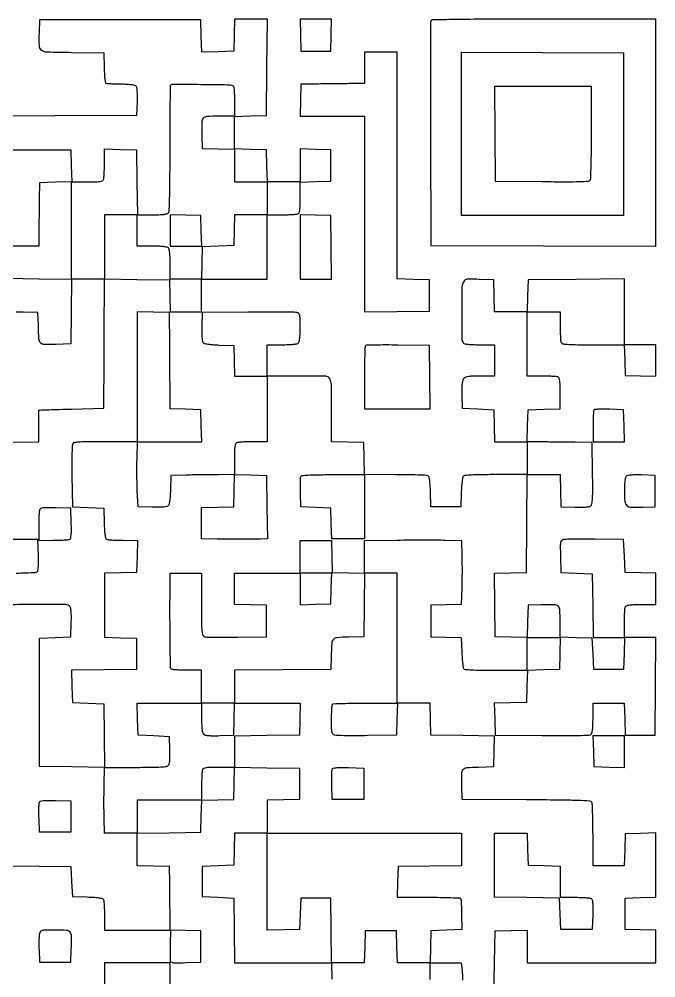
# Model space of a CAD drawing. Extents: x 179 to 1071, y 112 to 1107.
# Drawn here: x 645 to 1071, y 465 to 1107 of the extents above; entities that cross this region are included whole.
import ezdxf

# ---------------------------------------------------------------- set-up
doc = ezdxf.new("R2010")
doc.units = 0

msp = doc.modelspace()

# ---------------------------------------------------------------- linework, layer by layer
for points in [[(636.25, 823.769502), (658, 824.039005), (658, 834.519502, -0.002233), (658.018008, 838.551904, -0.003618), (658.073437, 841.980018, -0.000673), (658.148067, 844.994707, -0.221173), (658.25, 845.199707, -0.161135), (658.48009, 845.284872, -0.000127), (664.742188, 845.502398, -0.001379), (671.738752, 845.724348, -0.000841), (680, 845.949707), (701.5, 846.5), (701.707037, 879, 0.000071), (701.78945, 892.232384, 0.000077), (701.865878, 905.116666, 0.000072), (701.928098, 916.162474, 0.000375), (701.957037, 922.269502), (702, 933.039005), (723.75, 932.769502), (745.5, 932.5), (745.783832, 921.75), (746.067663, 911), (756.533832, 911), (767, 911), (767, 922), (767, 933), (789, 933), (811, 933), (811, 954.5), (811, 976), (820.418213, 976, 0.005951), (824.140776, 976.044305, 0.007831), (827.534475, 976.178303, 0.005915), (830.361889, 976.367894, 0.07203), (831.418213, 976.606989, 0.204941), (832.232062, 977.397244, 0.063222), (832.697172, 979.080782, 0.030449), (832.940347, 982.025624, 0.005378), (833, 987.572006), (833, 997.930034), (843.25, 998.215017), (853.5, 998.5), (853.5, 1009), (853.5, 1019.5), (843.25, 1019.784983), (833, 1020.069966), (833, 1009.034983), (833, 998), (822.033832, 998), (811.067663, 998), (810.783832, 1008.75), (810.5, 1019.5), (799.75, 1019.783832), (789, 1020.067663), (789, 1031), (789, 1041.932337), (799.75, 1042.216168), (810.5, 1042.5), (810.763853, 1074.75), (811.027706, 1107), (800.047685, 1107), (789.067663, 1107), (788.783832, 1096.25), (788.5, 1085.5), (777.784171, 1085.216515), (767.068343, 1084.93303), (766.784171, 1095.716515), (766.5, 1106.5), (712.5, 1106.5), (658.5, 1106.5), (658.204946, 1098, 0.017415), (658.206112, 1088.861975, 0.254171), (659.789178, 1086.177094, 0.129025), (663.474131, 1085.10305, 0.003568), (680.264071, 1084.769847), (701.5, 1084.5), (701.784983, 1074.25, 0.006812), (701.980646, 1069.528709, 0.02228), (702.291322, 1066.419638, 0.027717), (702.69946, 1064.401751, 0.322242), (703.284983, 1063.916191, 0.010346), (704.110401, 1063.876394, 0.000569), (706.698827, 1063.808182, 0.000882), (709.779163, 1063.735956, 0.000645), (713.200384, 1063.666191, -0.011402), (716.612386, 1063.523137, -0.015721), (719.665002, 1063.228735, -0.012309), (722.153788, 1062.846983, -0.153375), (722.990032, 1062.410352, -0.161811), (723.445581, 1061.500921, -0.016884), (723.710632, 1059.096092, -0.017654), (723.840387, 1055.910038, -0.009043), (723.789648, 1051.910352), (723.5, 1042.5), (668.75, 1042.241461), (614, 1041.982922)], [(636.690918, 1019.5), (658.095459, 1019.5), (679.5, 1019.5), (679.783485, 1008.784171), (680.06697, 998.068343), (669.283485, 997.784171), (658.5, 997.5), (658.347508, 986.5, 0.000324), (658.282022, 981.54442, 0.0002), (658.211168, 975.720313, 0.000201), (658.1458, 969.967406, 0.000362), (658.097508, 965.25), (658, 955), (647.5, 955), (637, 955)], [(636.5, 933.5), (658.269448, 933.230443), (680.038896, 932.960887), (679.769448, 911.230443), (679.5, 889.5), (669.277755, 889.215323, -0.012089), (661.474513, 889.186732, -0.207027), (659.198021, 890.227472, -0.170037), (658.167898, 892.685433, -0.007628), (657.75078, 902), (657.5, 910.5), (647.582645, 910.788231, 0.006827), (642.804805, 910.861823, 0.023663)], [(962.5, 453.5), (963, 475), (963.5, 496.5), (974.25, 496.783832), (985, 497.067663), (985, 486.033832), (985, 475), (1028, 475), (1071, 475), (1071, 485.965017), (1071, 496.930034), (1060.75, 497.215017), (1050.5, 497.5), (1050.5, 508), (1050.5, 518.5), (1060.75, 518.784983), (1071, 519.069966), (1071, 540.569966), (1071, 562.069966), (1060.75, 561.784983), (1050.5, 561.5), (1050.216168, 550.75), (1049.932337, 540), (1039.466168, 540), (1029, 540), (1028.984687, 560.75, 0.003536), (1028.921873, 568.792054, 0.005397), (1028.742699, 575.768677, 0.002132), (1028.499623, 581.732951, 0.130951), (1028.182399, 582.739112, 0.244093), (1027.013405, 583.417992, 0.003257), (1018.401526, 583.769545, 0.005775), (1005.888918, 584.054068, 0.001278), (984.447712, 584.239112), (941.5, 584.5), (941.234794, 593, -0.009562), (941.12709, 601.924927, -0.173783), (942.091798, 604.558068, -0.201105), (944.462376, 605.787903, -0.013461), (952.2603, 606.215131), (962.5, 606.5), (962.784762, 616.730011), (963.069525, 626.960022), (941.784762, 627.230011), (920.5, 627.5), (920.216168, 638.25), (919.932337, 649), (908.966168, 649), (898, 649), (898, 692.5), (898, 736), (887, 736), (876, 736), (876, 746.945873), (876, 757.891745), (897.75, 758.195873, -0.001862), (906.860755, 758.289328, -0.001702), (916.249639, 758.318703, -0.001701), (924.635598, 758.287869, -0.005553), (930.184942, 758.186947), (940.869884, 757.873894), (941.184942, 747.686947, -0.005157), (941.281955, 742.97927, -0.002808), (941.308982, 737.197728, -0.002798), (941.27055, 731.318506, -0.004437), (941.164784, 726.284042), (940.829568, 715.068085), (930.664784, 714.784042), (920.5, 714.5), (920.5, 704), (920.5, 693.5), (930.635047, 693.216286), (940.770094, 692.932572), (941.165045, 683.216286, 0.006939), (941.37307, 679.403346, 0.009567), (941.672816, 675.986972, 0.006634), (942.014306, 673.152843, 0.106433), (942.339015, 672.25, 0.232009), (943.370343, 671.606953, 0.011045), (947.547925, 671.274184, 0.011502), (953.814711, 671.05855, 0.002848), (964.092849, 671), (985.067663, 671), (984.783832, 660.25), (984.5, 649.5), (973.716515, 649.215829), (962.93303, 648.931657), (963.216515, 638.215829), (963.5, 627.5), (994.918359, 627.267281, 0.002091), (1009.346223, 627.220759, 0.006419), (1019.11775, 627.355572, 0.003837), (1026.268382, 627.600986, 0.164136), (1027.668359, 628.139726, 0.160753), (1028.29423, 629.139575, 0.029973), (1028.688325, 631.298099, 0.022543), (1028.929164, 634.478484, 0.007626), (1029, 639.122445), (1029, 649), (1039.466168, 649), (1049.932337, 649), (1050.216168, 638.25), (1050.5, 627.5), (1060.5, 627.5), (1070.5, 627.5), (1070.763664, 660.25), (1071.027329, 693), (1060.513664, 693), (1050, 693), (1050, 702.418213, -0.005951), (1050.044305, 706.140776, -0.007831), (1050.178303, 709.534475, -0.005915), (1050.367894, 712.361889, -0.07203), (1050.606989, 713.418213, -0.201158), (1051.381554, 714.227587, -0.0653), (1053.006334, 714.694689, -0.031643), (1055.836306, 714.939403, -0.005748), (1061.106989, 715), (1071, 715), (1071, 725.465017), (1071, 735.930034), (1060.75, 736.215017), (1050.5, 736.5), (1050, 747.5), (1049.5, 758.5), (1030.5, 758.743304, 0.002687), (1023.055092, 758.798632, 0.003774), (1016.410456, 758.762159, 0.00225), (1010.818407, 758.664082, 0.050589), (1009.216447, 758.465831, 0.133939), (1007.927754, 757.777605, 0.160853), (1007.277927, 756.573883, 0.047379), (1007.078989, 754.133952, 0.003276), (1007.216447, 747.222527), (1007.5, 736.5), (1018, 736), (1028.5, 735.5), (1028.769888, 714.25), (1029.039775, 693), (1039.553719, 693), (1050.067663, 693), (1049.783832, 682.25), (1049.5, 671.5), (1039.5, 671.5), (1029.5, 671.5), (1029, 682), (1028.5, 692.5), (1017.75, 692.783832), (1007, 693.067663), (1007, 703.51478, 0.013276), (1006.787704, 711.508732, 0.203493), (1005.601512, 713.935737, 0.179322), (1002.962804, 714.928401, 0.009911), (994, 714.795054), (985.5, 714.5), (985.215829, 703.716515), (984.931657, 692.93303), (974.215829, 693.216515), (963.5, 693.5), (963.230211, 714.715968), (962.960423, 735.931935), (973.730211, 736.215968), (984.5, 736.5), (984.763664, 769.25), (985.027329, 802), (995.979833, 802), (1006.932337, 802), (1007.216168, 791.25), (1007.5, 780.5), (1016.850715, 780.211141, 0.00912), (1020.925954, 780.159618, 0.018549), (1024.125691, 780.296298, 0.019837), (1026.510708, 780.582558, 0.134197), (1027.583448, 781.069255, 0.190072), (1028.310448, 782.392432, 0.018514), (1028.64388, 786.098731, 0.013401), (1028.798447, 792.065934, 0.002593), (1028.732733, 802.858114), (1028.5, 823.5), (1017, 823.655136, 0.000307), (1011.849361, 823.721451, 0.000196), (1005.857249, 823.792567, 0.000197), (999.980518, 823.857698, 0.000366), (995.216168, 823.905136), (984.932337, 824), (985.216168, 834.75), (985.5, 845.5), (996.25, 845.783832), (1007, 846.067663), (1007, 856.426843, 0.005377), (1006.940349, 861.973908, 0.030446), (1006.697178, 864.919034, 0.063217), (1006.232073, 866.602718, 0.20495), (1005.418213, 867.393011, 0.07203), (1004.361889, 867.632106, 0.005915), (1001.534475, 867.821697, 0.007831), (998.140776, 867.955695, 0.005951), (994.418213, 868), (985, 868), (985, 889.5), (985, 911), (996, 911), (1007, 911), (1007, 901.581787, 0.005951), (1007.044305, 897.859224, 0.007831), (1007.178303, 894.465525, 0.005915), (1007.367894, 891.638111, 0.07203), (1007.606989, 890.581787, 0.257153), (1008.653288, 889.69873, 0.031018), (1011.750502, 889.276234, 0.016281), (1017.270268, 889.049802, 0.00211), (1029.072006, 889), (1049.930034, 889), (1050.215017, 878.75), (1050.5, 868.5), (1060.75, 868.215017), (1071, 867.930034), (1071, 878.465017), (1071, 889), (1060.5, 889), (1050, 889), (1050, 911.013853), (1050, 933.027706), (1017.75, 932.763853), (985.5, 932.5), (985.216168, 921.75), (984.932337, 911), (974, 911), (963.067663, 911), (962.783832, 921.75), (962.5, 932.5), (952.739067, 932.786344, 0.00393), (946.447246, 932.921432, 0.053043), (944.158022, 932.709351, 0.154438), (942.927492, 932.029389, 0.099376), (942.052565, 930.638258, 0.087881), (941.182129, 926.063195, 0.003848), (941.100615, 909.764785, 0.002325), (941.224855, 892.852342, 0.171844), (942.161282, 890.305667, 0.163285), (943.144251, 889.697092, 0.028029), (945.335987, 889.310472, 0.0219), (948.531749, 889.071095, 0.007743), (953.122445, 889), (963, 889), (963, 878.5), (963, 868), (953.571429, 868, 0.007689), (948.828325, 867.927053, 0.027682), (945.81535, 867.666972, 0.044367), (943.818911, 867.199238, 0.117179), (942.577191, 866.434334, 0.115592), (941.811097, 865.199362, 0.050734), (941.381531, 863.311151, 0.029812), (941.200118, 860.421751, 0.007421), (941.255762, 855.684334), (941.5, 846.5), (952, 846), (962.5, 845.5), (962.783832, 834.75), (963.067663, 824), (974.033832, 824), (985, 824), (985, 813), (985, 802), (964.122445, 802, 0.002819), (953.697756, 801.941217, 0.01201), (947.473391, 801.721423, 0.013418), (943.41079, 801.370556, 0.193639), (942.162563, 800.695876, 0.131421), (941.722996, 799.740901, 0.010763), (941.312947, 797.000112, 0.013854), (940.980158, 793.65896, 0.010217), (940.790118, 789.945876), (940.5, 780.5), (930.5, 780.5), (920.5, 780.5), (920.211195, 790.464966, 0.00836), (920.012968, 794.800174, 0.019108), (919.684251, 798.055937, 0.01918), (919.262532, 800.411, 0.199883), (918.711195, 801.199653, 0.131274), (917.725462, 801.510053, 0.002055), (911.770414, 801.747767, 0.005297), (904.810968, 801.923128, 0.003465), (896.783832, 801.984687), (876.067663, 802), (875.783832, 812.75), (875.5, 823.5), (864.75, 823.783832), (854, 824.067663), (854, 845.466444, 0.003722), (853.873686, 862.435675, 0.130767), (852.806281, 866.219604, 0.252733), (850.055816, 867.870916, 0.017342), (840.661065, 867.97347, -0.003064), (836.416472, 867.898595, -0.001646), (831.180125, 867.855558, -0.001639), (825.840447, 867.846762, -0.002571), (821.25, 867.877856), (811, 868), (811, 878.5), (811, 889), (820.8, 889, 0.008695), (825.071747, 889.074295, 0.018472), (828.369558, 889.311224, 0.019349), (830.799696, 889.671932, 0.150969), (831.8, 890.2, 0.148968), (832.322517, 891.180477, 0.019972), (832.685351, 893.518882, 0.019094), (832.92447, 896.666907, 0.009407), (833, 900.680948, 0.004471), (832.948356, 906.456161, 0.05183), (832.674605, 908.699074, 0.153099), (832.006171, 909.842903, 0.125351), (830.75, 910.510829, 0.056753), (829.062835, 910.724393, 0.001078), (820.201563, 910.816298, 0.002607), (809.850965, 910.847365, 0.001741), (798, 910.779881), (767.5, 910.5), (767.215609, 900.900987, 0.007277), (767.145353, 896.237553, 0.02466), (767.293786, 893.198281, 0.036405), (767.639631, 891.194197, 0.159945), (768.269733, 890.191104, 0.130478), (769.244126, 889.740409, 0.01114), (771.989786, 889.321331, 0.01414), (775.338585, 888.98226, 0.010482), (779.054124, 888.790118), (788.5, 888.5), (788.784983, 878.25), (789.069966, 868), (800.034983, 868), (811, 868), (811, 846), (811, 824), (801.581787, 824, 0.005951), (797.859224, 823.955695, 0.007831), (794.465525, 823.821697, 0.005915), (791.638111, 823.632106, 0.07203), (790.581787, 823.393011, 0.205218), (789.76761, 822.601595, 0.063068), (789.30265, 820.913621, 0.030363), (789.059586, 817.960143, 0.005351), (789, 812.393011), (789, 802), (778.25, 801.953106, 0.001159), (773.373532, 801.920534, 0.000692), (767.573437, 801.860325, 0.000693), (761.797098, 801.784366, 0.001202), (757, 801.703106), (746.5, 801.5), (746.209882, 792.054124, -0.010482), (746.01774, 788.338585, -0.01414), (745.678669, 784.989786, -0.01114), (745.259591, 782.244126, -0.130478), (744.808896, 781.269733, -0.159945), (743.805803, 780.639631, -0.036405), (741.801719, 780.293786, -0.02466), (738.762447, 780.145353, -0.007277), (734.099013, 780.215609), (724.5, 780.5), (724, 791.456091, -0.005799), (723.830698, 796.432544, -0.003446), (723.738638, 802.36454, -0.003448), (723.728406, 808.281166, -0.005941), (723.812384, 813.206091), (724.124768, 824), (745.596216, 824), (767.067663, 824), (766.783832, 834.75), (766.5, 845.5), (756.25, 845.784983), (746, 846.069966), (745.924642, 856.284983, 0.000074), (745.884225, 861.655246, 0.000021), (745.820119, 869.961839, 0.000022), (745.747031, 879.327992, 0.000023), (745.674642, 888.5), (745.5, 910.5), (734.75, 910.783832), (724, 911.067663), (724, 867.533832), (724, 824), (713.25, 823.93983, -0.000972), (708.408234, 823.92214, -0.000602), (702.720312, 823.919258, -0.000604), (697.103595, 823.929953, -0.001088), (692.5, 823.954293, 0.007849), (688.576814, 823.921985, 0.010887), (685.064194, 823.761323, 0.007625), (682.155003, 823.520094, 0.121614), (681.22917, 823.192572, 0.226593), (680.573546, 822.10642, 0.012877), (680.285443, 818.093225, 0.012005), (680.150235, 811.921799, 0.002709), (680.22917, 801.428109), (680.5, 780.5), (691, 780), (701.5, 779.5), (701.788805, 769.535034, 0.00836), (701.987032, 765.199826, 0.019108), (702.315749, 761.944063, 0.01918), (702.737468, 759.589, 0.199883), (703.288805, 758.800347, 0.117316), (704.172694, 758.495069, 0.006928), (707.018212, 758.252233, 0.010144), (710.447742, 758.077209, 0.007284), (714.283832, 758.015313), (724.067663, 758), (723.783832, 747.25), (723.5, 736.5), (712.75, 736.216168), (702, 735.932337), (702, 714.5), (702, 693.067663), (712.75, 692.783832), (723.5, 692.5), (723.5, 682), (723.5, 671.5), (701.716367, 671.230404), (679.932734, 670.960808), (680.216367, 660.230404), (680.5, 649.5), (691, 649), (701.5, 648.5), (701.769945, 627.230442), (702.039889, 605.960884), (680.269945, 606.230442), (658.5, 606.5), (658.5, 649.5), (658.5, 692.5), (669, 693), (679.5, 693.5), (679.788859, 702.850715, 0.0092), (679.839317, 706.892929, 0.018162), (679.703774, 710.100102, 0.01892), (679.422258, 712.50783, 0.135443), (678.945365, 713.565831, 0.219608), (676.009759, 714.968425, 0.003851), (657.966731, 715.070657, 0.003862), (639.92799, 714.894597, 0.218529)], [(642.795385, 736.080276, 0.005579), (649.782697, 736.265966, 0.002275), (655.746261, 736.518234, 0.130371), (656.78684, 736.847098, 0.199716), (657.39767, 737.718899, 0.032047), (657.720814, 739.81657, 0.022682), (657.861053, 743.044422, 0.006397), (657.78684, 748.081786), (657.5, 758.5), (638.104009, 758.669743, 0.004381)], [(637, 540.039775), (658.25, 539.769888), (679.5, 539.5), (680, 529.5), (680.5, 519.5), (690.464966, 519.211195, -0.00836), (694.800174, 519.012968, -0.019108), (698.055937, 518.684251, -0.01918), (700.411, 518.262532, -0.199883), (701.199653, 517.711195, -0.117226), (701.504905, 516.827893, -0.006962), (701.747767, 513.991726, -0.010173), (701.922789, 510.573123, -0.007309), (701.984687, 506.75), (702, 497), (724.06435, 497), (746.128699, 497), (745.968492, 487.75, 0.001261), (745.914144, 484.077185, 0.001611), (745.883504, 480.692849, 0.001246), (745.874028, 477.855398, 0.013625), (745.904143, 476.715017, 0.223242), (746.410546, 475.772272, 0.124285), (747.641133, 475.264586, 0.038955), (750.197966, 475.095304, 0.004009), (756.25, 475.215017), (766.5, 475.5), (766.5, 486), (766.5, 496.5), (756.25, 496.784983), (746, 497.069966), (745.902492, 507.284983, 0.00036), (745.854202, 511.988839, 0.000199), (745.788832, 517.730589, 0.000199), (745.717979, 523.546858, 0.000321), (745.652492, 528.5), (745.5, 539.5), (734.75, 539.783832), (724, 540.067663), (724, 551.013944), (724, 561.960225), (745.25, 562.230112), (766.5, 562.5), (766.783492, 573.216508), (767.066984, 583.933016), (777.783492, 584.216508), (788.5, 584.5), (788.784029, 595.269408), (789.068057, 606.038815), (810.784029, 605.769408), (832.5, 605.5), (832.5, 595), (832.5, 584.5), (821.75, 584.216168), (811, 583.932337), (811, 572.966168), (811, 562), (800.033832, 562), (789.067663, 562), (788.783832, 551.25), (788.5, 540.5), (778, 540), (767.5, 539.5), (767.5, 529.5), (767.5, 519.5), (778, 519), (788.5, 518.5), (788.769502, 496.75), (789.039005, 475), (821.485671, 475), (853.932337, 475), (854.216168, 464.25)], [(636.628498, 508.5, -0.000011), (636.686514, 513.456964, -0.000007), (636.754941, 519.28553, -0.000007), (636.822713, 525.044777, -0.000012), (636.878498, 529.769888)], [(745.756305, 457.536065, 0.014506), (746, 465.934259), (746, 475), (724, 475), (702, 475), (702, 442.533832)], [(920, 464), (920, 475), (930.362319, 475), (940.724637, 475), (941.379088, 469.431642, -0.012077), (941.584461, 467.225883, -0.015849), (941.659267, 465.204464, -0.013356), (941.623536, 463.536388, -0.127038)]]:
    msp.add_lwpolyline(points, format="xyb")
for points in [[(833.216168, 1096.25), (833.5, 1085.5), (843.5, 1085.5), (853.5, 1085.5), (853.783832, 1096.25), (854.067663, 1107), (843.5, 1107), (832.932337, 1107)], [(746, 965.534983), (746, 955), (756.534983, 955), (767.069966, 955), (766.784983, 965.25), (766.5, 975.5), (756.25, 975.784983), (746, 976.069966)], [(833, 954.534983), (833, 933), (843.519888, 933), (854.039775, 933), (853.769888, 954.25), (853.5, 975.5), (843.25, 975.784983), (833, 976.069966)], [(833, 725.465017), (833, 714.930034), (843.25, 715.215017), (853.5, 715.5), (853.784983, 725.75), (854.069966, 736), (843.534983, 736), (833, 736)], [(1006.783832, 682.25), (1006.5, 671.5), (995.75, 671.216168), (985, 670.932337), (985, 681.966168), (985, 693), (996.033832, 693), (1007.067663, 693)], [(1029.215017, 616.75), (1029.5, 606.5), (1039.75, 606.215017), (1050, 605.930034), (1050, 616.465017), (1050, 627), (1039.465017, 627), (1028.930034, 627)]]:
    msp.add_lwpolyline(points, close=True)
for points in [[(920.460009, 1105.75, 0.090591), (920.266358, 1104.709509, 0.000109), (920.198937, 1082.982812, 0.000984), (920.176611, 1058.652573, 0.000605), (920.241394, 1030), (920.5, 955.5), (995.75, 955.243674), (1071, 954.987348), (1071, 1030.993674), (1071, 1107), (995.968615, 1107, 0.000668), (957.448289, 1106.948566, 0.003471), (936.19131, 1106.744245, 0.001205), (921.475143, 1106.465155, 0.305157)], [(876, 1074.5), (876, 1064), (866.75, 1063.834553, -0.001038), (862.354982, 1063.765066, -0.000492), (856.692188, 1063.692868, -0.000488), (850.769795, 1063.628974, -0.000692), (845.5, 1063.584553), (833.5, 1063.5), (833.216168, 1052.75), (832.932337, 1042), (854.466168, 1042), (876, 1042), (876, 976.480498), (876, 910.960995), (897.75, 911.230498), (919.5, 911.5), (919.5, 922), (919.5, 932.5), (908.75, 932.783832), (898, 933.067663), (898, 1009.033832), (898, 1085), (887, 1085), (876, 1085)], [(1049.5, 1030), (1049.5, 975.5), (995.211905, 975.5), (940.92381, 975.5), (940.942857, 1025.75, -0.000032), (940.951538, 1045.331386, -0.000047), (940.961905, 1062.563467, -0.000022), (940.972765, 1077.239555, -0.00086), (940.980952, 1080.508612), (941, 1085.017225), (995.25, 1084.758612), (1049.5, 1084.5)], [(787.75, 1062.516386, -0.251815), (788.343804, 1061.851933, -0.029328), (788.707543, 1059.8219, -0.022716), (788.934735, 1056.725117, -0.006952), (789, 1052.031385), (789, 1042), (778.519052, 1042, 0.01319), (770.49751, 1041.788355, 0.203196), (768.066531, 1040.602972, 0.179688), (767.071849, 1037.965089, 0.009927), (767.204946, 1029), (767.5, 1020.5), (778.25, 1020.216168), (789, 1019.932337), (789, 1008.966168), (789, 998), (800, 998), (811, 998), (811, 987), (811, 976), (800.034983, 976), (789.069966, 976), (788.784983, 965.75), (788.5, 955.5), (778, 955), (767.5, 954.5), (767.216168, 943.75), (766.932337, 933), (756.466168, 933), (746, 933), (746, 942.8, 0.008695), (745.925705, 947.071747, 0.018472), (745.688776, 950.369558, 0.019349), (745.328068, 952.799696, 0.150969), (744.8, 953.8, 0.150969), (743.799696, 954.328068, 0.019349), (741.369558, 954.688776, 0.018472), (738.071747, 954.925705, 0.008695), (733.8, 955), (724, 955), (724, 965.5), (724, 976), (713, 976), (702, 976), (702, 954.5), (702, 933), (691, 933), (680, 933), (680, 965.5), (680, 998), (690.393011, 998, 0.005351), (695.960143, 998.059586, 0.030363), (698.913621, 998.30265, 0.063068), (700.601595, 998.76761, 0.205218), (701.393011, 999.581787, 0.0721), (701.632128, 1000.638889, 0.005887), (701.821697, 1003.475463, 0.007809), (701.955696, 1006.880092, 0.00593), (702, 1010.615619), (702, 1020.067663), (712.75, 1019.783832), (723.5, 1019.5), (723.769502, 997.75), (724.039005, 976), (733.897058, 976, 0.007811), (738.456918, 976.071238, 0.021685), (741.653113, 976.310135, 0.027334), (743.854865, 976.694026, 0.16415), (744.83054, 977.295813, 0.166453), (745.356792, 978.681958, 0.001975), (745.642485, 988.52656, 0.004646), (745.847489, 1001.524371, 0.001601), (745.909079, 1020.320264, -0.001173), (745.947945, 1036.379041, -0.001897), (746.064895, 1050.039676, -0.000276), (746.221364, 1062.161335, -0.135855), (746.435149, 1062.89507, -0.261728), (747.521924, 1063.496207, -0.000611), (766.391052, 1063.346307, -0.001511), (784.428837, 1063.126444, -0.083418)], [(963.235953, 1030.25), (963.5, 998.5), (994.93202, 998.235498, 0.001697), (1010.901959, 998.155315, 0.00816), (1019.995146, 998.288929, 0.006635), (1026.009704, 998.555446, 0.241447), (1027.166708, 999.235498, 0.134731), (1027.492293, 1000.296498, 0.001088), (1027.738089, 1009.161365, 0.003824), (1027.920853, 1019.372002, 0.002438), (1027.984687, 1031.25), (1028, 1062), (995.485953, 1062), (962.971906, 1062)], [(876.686013, 888.35268, 0.189247), (876.407819, 887.714928, 0.001347), (876.201516, 881.748391, 0.004887), (876.049498, 874.868911, 0.00308), (876, 866.833333), (876, 846), (898.019888, 846), (920.039775, 846), (919.769888, 867.25), (919.5, 888.5), (898.436013, 888.769346, 0.003085), (890.311969, 888.823103, 0.004901), (883.358056, 888.758056, 0.001338), (877.324385, 888.626314, 0.192551)], [(1029.700461, 845.367127, 0.177417), (1029.420396, 844.763196, 0.00491), (1029.20576, 841.83701, 0.009524), (1029.050742, 838.343969, 0.006326), (1029, 834.333333), (1029, 824), (1039.533832, 824), (1050.067663, 824), (1049.783832, 834.75), (1049.5, 845.5), (1039.950461, 845.783794, 0.007041), (1036.240283, 845.841782, 0.010544), (1033.000338, 845.778463, 0.005798), (1030.297812, 845.637197, 0.182377)], [(810.769888, 780.25), (811.039775, 759), (806.519888, 758.868421, -0.003149), (804.30041, 758.817795, -0.001272), (801.271467, 758.775493, -0.001258), (798.011032, 758.746459, -0.001597), (795, 758.736842, -0.001327), (791.583817, 758.745911, -0.000552), (786.971875, 758.775493, -0.000546), (782.032483, 758.81803, -0.000707), (777.5, 758.868421), (767, 759), (767, 769.466168), (767, 779.932337), (777.75, 780.216168), (788.5, 780.5), (788.784171, 791.283485), (789.068343, 802.06697), (799.784171, 801.783485), (810.5, 801.5)], [(876, 780.5), (876, 759), (865.034983, 759), (854.069966, 759), (853.784983, 769.25), (853.5, 779.5), (843.5, 780), (833.5, 780.5), (833.210159, 789.924983, -0.005394), (833.136178, 793.631743, -0.007376), (833.154817, 796.970602, -0.005045), (833.239658, 799.758353, -0.081654), (833.428774, 800.674983, -0.277936), (834.334853, 801.381396, -0.014645), (838.147003, 801.728206, -0.012799), (844.187445, 801.944787, -0.002561), (854.968615, 802), (876, 802)], [(1051.234424, 800.834424, 0.143797), (1050.694722, 799.845948, 0.022828), (1050.320419, 797.645337, 0.020679), (1050.076786, 794.661816, 0.010032), (1050, 790.835184, 0.022917), (1050.312007, 784.031425, 0.193624), (1051.684721, 781.356705, 0.171727), (1054.620688, 780.204487, 0.017266), (1062.259538, 780.209712), (1070.5, 780.5), (1070.5, 791), (1070.5, 801.5), (1061.484424, 801.784424, 0.008771), (1057.360229, 801.84215, 0.022222), (1054.366666, 801.698401, 0.027716), (1052.2536, 801.383717, 0.146572)], [(658.619905, 778.451872, 0.071617), (658.375852, 777.377748, 0.006076), (658.182097, 774.544363, 0.007957), (658.045258, 771.143198, 0.006075), (658, 767.418213), (658, 758), (667.75, 758.015313, 0.007755), (671.578609, 758.080714, 0.010675), (675.014355, 758.266219, 0.007585), (677.860149, 758.524351, 0.115445), (678.788231, 758.847958, 0.19692), (679.395734, 759.705135, 0.033714), (679.721018, 761.717063, 0.023663), (679.861823, 764.804805, 0.006827), (679.788231, 769.582645), (679.5, 779.5), (669.369905, 779.783659, 0.005077), (663.789027, 779.883234, 0.032748), (660.976461, 779.720524, 0.074653), (659.405548, 779.281886, 0.198307)], [(854.216168, 747.25), (854.5, 736.5), (865.269789, 736.215968), (876.039577, 735.931935), (875.769789, 714.715968), (875.5, 693.5), (865.2603, 693.215131, 0.012174), (857.49116, 692.809521, 0.196929), (855.196667, 691.65727, 0.165236), (854.167162, 689.14566, 0.008001), (853.75078, 680), (853.5, 671.5), (821.25, 671.236147), (789, 670.972294), (789, 659.986147), (789, 649), (811.033832, 649), (833.067663, 649), (832.783832, 638.25), (832.5, 627.5), (810.75, 627.230498), (789, 626.960995), (789, 616.480498), (789, 606), (778.606989, 606, 0.005351), (773.039857, 605.940414, 0.030363), (770.086379, 605.69735, 0.063068), (768.398405, 605.23239, 0.205218), (767.606989, 604.418213, 0.07203), (767.367894, 603.361889, 0.005915), (767.178303, 600.534475, 0.007831), (767.044305, 597.140776, 0.005951), (767, 593.418213), (767, 584), (745.5, 584), (724, 584), (724, 573), (724, 562), (713.033832, 562), (702.067663, 562), (701.783832, 572.25, -0.004731), (701.69694, 577.018077, -0.002493), (701.674597, 582.940625, -0.00248), (701.712043, 589.005434, -0.003822), (701.81054, 594.25), (702.121081, 606), (722.938096, 606, 0.002622), (733.778178, 606.056838, 0.013294), (739.816292, 606.280791, 0.018124), (743.580563, 606.65811, 0.187638), (744.91793, 607.401112, 0.131045), (745.410422, 608.468987, 0.021654), (745.702985, 610.738311, 0.019679), (745.841811, 613.783298, 0.009753), (745.790375, 617.651112), (745.5, 626.5), (735, 627), (724.5, 627.5), (724.216168, 638.25), (723.932337, 649), (745.466168, 649), (767, 649), (767, 660), (767, 671), (757.059017, 671, -0.008338), (753.20954, 671.064199, -0.012754), (749.877161, 671.260564, -0.007257), (747.127341, 671.533353, -0.229883), (746.569822, 671.887025, -0.135749), (746.197315, 673.164517, -0.000434), (745.97842, 689.990831, -0.002626), (745.856601, 707.67579, -0.00246), (745.915929, 725.75), (746, 736), (756.5, 736), (767, 736), (767, 715.019052, 0.001374), (767.038314, 701.078683, 0.024658), (767.283397, 696.611116, 0.098036), (767.934554, 694.502787, 0.211808), (769.25, 693.485341, 0.054895), (770.840683, 693.275402, 0.002293), (776.567187, 693.178292, 0.003942), (783.365834, 693.14779, 0.002788), (791, 693.216289), (810.5, 693.5), (810.5, 704), (810.5, 714.5), (799.75, 714.783832), (789, 715.067663), (789, 725.533832), (789, 736), (811, 736), (833, 736), (833, 747), (833, 758), (843.466168, 758), (853.932337, 758)], [(767, 639.122445, 0.007345), (767.070162, 634.346734, 0.024181), (767.314808, 631.205854, 0.035127), (767.728754, 629.124417, 0.154085), (768.399285, 628.083586, 0.132968), (769.486141, 627.587315, 0.020746), (771.849829, 627.296386, 0.018924), (775.042317, 627.15859, 0.009044), (779.149285, 627.211141), (788.5, 627.5), (788.783832, 638.25), (789.067663, 649), (778.033832, 649), (767, 649)], [(897.783832, 638.25), (897.5, 627.5), (878, 627.216289, -0.002788), (870.365834, 627.14779, -0.003942), (863.567187, 627.178292, -0.002293), (857.840683, 627.275402, -0.054895), (856.25, 627.485341, -0.130227), (854.990052, 628.173487, -0.15067), (854.321395, 629.36104, -0.049378), (854.050292, 631.707166, -0.004092), (854, 637.852385, -0.006339), (854.048294, 641.661661, -0.009542), (854.195833, 644.979555, -0.004928), (854.400127, 647.758713, -0.177367), (854.666667, 648.333333, -0.189801), (855.288746, 648.6039, -0.001218), (861.414105, 648.804167, -0.004643), (868.461563, 648.951908, -0.002919), (876.700498, 649), (898.067663, 649)], [(875.5, 595), (875.5, 584.5), (865, 584.5), (854.5, 584.5), (854.210159, 593.924983, -0.005535), (854.137174, 597.634259, -0.007531), (854.158783, 600.980936, -0.005233), (854.248144, 603.773814, -0.081166), (854.442274, 604.710164, -0.236652), (855.172333, 605.376284, -0.043922), (857.012272, 605.724596, -0.025951), (860.049899, 605.868732, -0.005823), (865.232115, 605.785181), (875.5, 605.5)], [(679.5, 573), (679.5, 562.5), (669, 562.5), (658.5, 562.5), (658.210159, 571.924983, -0.005535), (658.137174, 575.634259, -0.007531), (658.158783, 578.980936, -0.005233), (658.248144, 581.773814, -0.081166), (658.442274, 582.710164, -0.236652), (659.172333, 583.376284, -0.043922), (661.012272, 583.724596, -0.025951), (664.049899, 583.868732, -0.005823), (669.232115, 583.785181), (679.5, 583.5)], [(941, 551.019888), (941, 540.039775), (919.75, 539.769888), (898.5, 539.5), (898.215017, 529.25), (897.930034, 519), (918.906, 519, -0.003584), (926.98316, 518.942101, -0.005764), (933.866106, 518.764041, -0.00156), (939.822795, 518.522599, -0.248321), (940.37841, 518.196736, -0.11937), (940.583283, 517.570041, -0.003328), (940.788831, 514.707577, -0.006646), (940.964435, 511.316418, -0.004495), (941.078451, 507.446736), (941.282047, 497.5), (930.891024, 497), (920.5, 496.5), (920.216168, 485.75), (919.932337, 475), (909, 475), (898.067663, 475), (897.783832, 485.75), (897.5, 496.5), (887, 496.5), (876.5, 496.5), (876.216168, 485.75), (875.932337, 475), (864.985671, 475), (854.039005, 475), (853.769502, 496.75), (853.5, 518.5), (843.5, 518.5), (833.5, 518.5), (833, 508), (832.5, 497.5), (821.75, 497.216168), (811, 496.932337), (811, 529.466168), (811, 562), (876, 562), (941, 562)], [(985.216168, 551.25), (985.5, 540.5), (996.25, 540.216168), (1007, 539.932337), (1007, 529.466168), (1007, 519), (1016.75, 518.984687, -0.007755), (1020.578609, 518.919286, -0.010675), (1024.014355, 518.733781, -0.007585), (1026.860149, 518.475649, -0.115445), (1027.788231, 518.152042, -0.19692), (1028.395734, 517.294865, -0.033714), (1028.721018, 515.282937, -0.023663), (1028.861823, 512.195195, -0.006827), (1028.788231, 507.417355), (1028.5, 497.5), (1018, 497.5), (1007.5, 497.5), (1007, 508), (1006.5, 518.5), (984.75, 518.769502), (963, 519.039005), (963, 540.519502), (963, 562), (973.966168, 562), (984.932337, 562)], [(658.473998, 494.75, 0.047969), (658.270341, 493.400533, 0.007225), (658.16227, 490.664062, 0.008052), (658.13333, 487.419301, 0.006878), (658.204946, 484), (658.5, 475.5), (669, 475.5), (679.5, 475.5), (679.795054, 484, 0.009691), (679.93182, 492.927911, 0.173957), (678.968271, 495.579659, 0.207748), (676.598551, 496.777826, 0.014616), (669, 497, 0.004007), (662.754973, 496.949949, 0.048678), (660.377276, 496.679378, 0.14929), (659.173534, 496.010824, 0.13119)]]:
    msp.add_lwpolyline(points, format="xyb", close=True)

doc.saveas('drawing.dxf')
